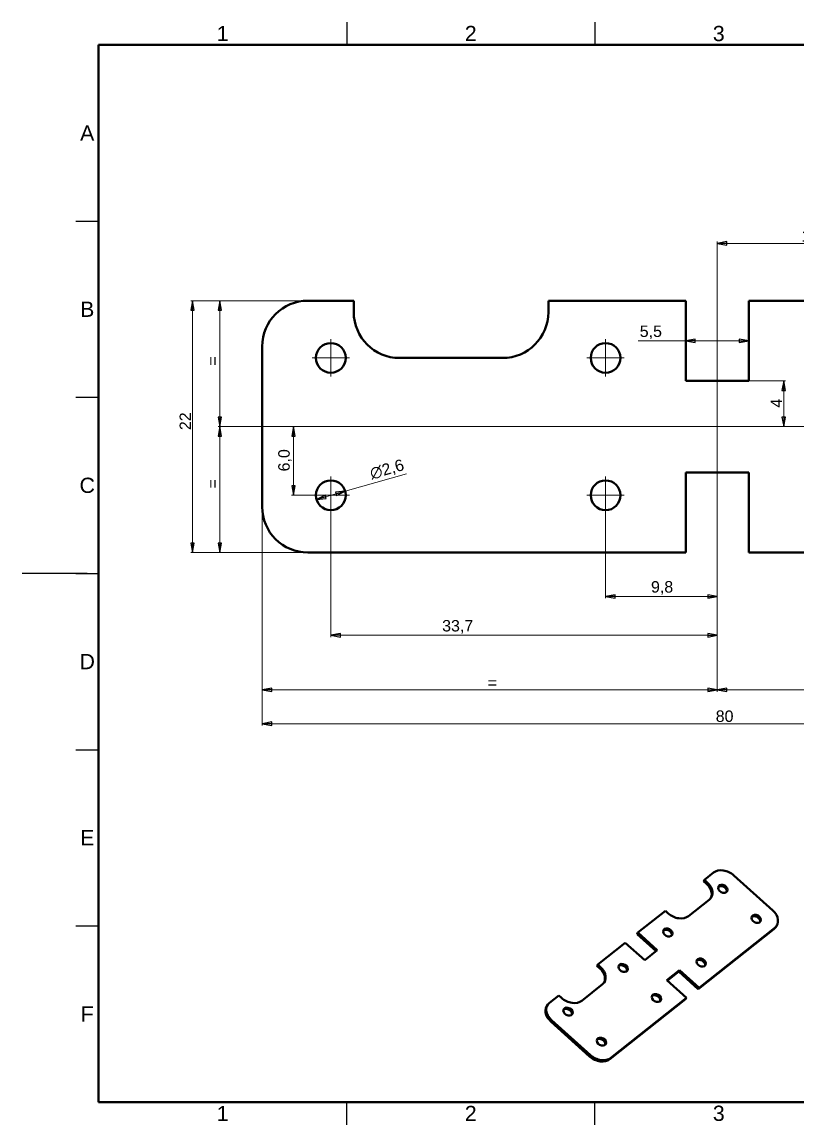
# Model space of a CAD drawing. Header units: millimetres. Extents: x 0 to 139, y 1 to 98.
# Drawn here: x 0 to 67.7, y 1.3 to 97.7 of the extents above; entities that cross this region are included whole.
import ezdxf

# ---------------------------------------------------------------- set-up
doc = ezdxf.new("R2010")
doc.units = ezdxf.units.MM
doc.header["$LTSCALE"] = 0.333333
doc.linetypes.add('CHAIN', pattern=[0.3543, 0.2362, -0.0295, 0.0591, -0.0295])
for name, color, linetype, lineweight in [('Center Mark(INTECO)', 7, 'CHAIN', 18), ('Centerline(INTECO)', 7, 'CHAIN', 18), ('Dimensions(INTECO)', 7, 'Continuous', 25), ('Sketch Geometry(INTECO)', 7, 'Continuous', 50), ('Symbols(INTECO)', 7, 'Continuous', 18)]:
    doc.layers.add(name, color=color, linetype=linetype, lineweight=lineweight)
doc.layers.add('Visible Edges(INTECO)', color=7, linetype='Continuous', lineweight=50, true_color=0x262659)
doc.styles.add('Current-ISO-INTECO', font='arial.ttf')
doc.styles.add('Current-ISO-INTECODimensionsText', font='arial.ttf')
doc.dimstyles.new('ISO - INTECO', dxfattribs={"dimscale": 0.333333, "dimtxt": 3, "dimasz": 2.5, "dimexe": 0.5, "dimexo": 0, "dimgap": 0.4, "dimtad": 1, "dimrnd": 1e-08, "dimzin": 0, "dimtxsty": 'Current-ISO-INTECODimensionsText', "dimblk": 'Filled-3', "dimcen": 0.09, "dimdle": 7, "dimclrd": 7, "dimclre": 7, "dimclrt": 7, "dimadec": 1, "dimazin": 0, "dimtfac": 0.666667, "dimtmove": 0, "dimatfit": 3, "dimfxl": 1, "dimtolj": 1, "dimlwd": 15, "dimlwe": 15, "dimarcsym": 0})

# ---------------------------------------------------------------- blocks, each defined once
blk = doc.blocks.new('Borders INTECO Okvir')
at = {"layer": 'Sketch Geometry(INTECO)', "lineweight": 25}
for p, q in [((85, 293), (85, 287)), ((150, 293), (150, 287)), ((14, 240.83), (20, 240.83)), ((14, 194.67), (20, 194.67)), ((17, 148.5), (-0.07, 148.5)), ((14, 148.5), (20, 148.5)), ((14, 102.33), (20, 102.33)), ((14, 56.17), (20, 56.17)), ((85, 4), (85, 10)), ((150, 4), (150, 10))]:
    blk.add_line(p, q, dxfattribs=at)
at = {"layer": 'Sketch Geometry(INTECO)'}
for p, q in [((410, 287), (20, 287)), ((20, 287), (20, 10)), ((20, 10), (410, 10))]:
    blk.add_line(p, q, dxfattribs=at)
at = {"layer": 'Symbols(INTECO)', "color": 7, "char_height": 4, "style": 'Current-ISO-INTECO'}
for s, insert, attachment_point in [('\\fArial|b0|i0;\\H4.0000;1', (52.5, 292), 2), ('\\fArial|b0|i0;\\H4.0000;2', (117.5, 292), 2), ('\\fArial|b0|i0;\\H4.0000;3', (182.5, 292), 2), ('\\fArial|b0|i0;\\H4.0000;A', (17, 263.92), 5), ('\\fArial|b0|i0;\\H4.0000;B', (17, 217.75), 5), ('\\fArial|b0|i0;\\H4.0000;C', (17, 171.58), 5), ('\\fArial|b0|i0;\\H4.0000;D', (17, 125.42), 5), ('\\fArial|b0|i0;\\H4.0000;E', (17, 79.25), 5), ('\\fArial|b0|i0;\\H4.0000;F', (17, 33.08), 5), ('\\fArial|b0|i0;\\H4.0000;1', (52.5, 5), 8), ('\\fArial|b0|i0;\\H4.0000;2', (117.5, 5), 8), ('\\fArial|b0|i0;\\H4.0000;3', (182.5, 5), 8)]:
    blk.add_mtext(s, dxfattribs=dict(at, insert=insert, attachment_point=attachment_point))
blk = doc.blocks.new('Filled-3')
at = {"color": 0}
for p, q in [((0, 0), (-1, 0.18)), ((-1, 0.18), (-1, -0.18)), ((-1, 0), (0, 0)), ((-1, -0.18), (0, 0))]:
    blk.add_line(p, q, dxfattribs=at)
at = {"color": 0, "flags": 128}
blk.add_lwpolyline([(-1, -0.18), (0, 0), (-1, 0.18), (-1, -0.18)], dxfattribs=at)
at = {"color": 0}
blk.add_solid([(-1, -0.18), (0, 0), (-1, 0.18), (-1, -0.18)], dxfattribs=at)
blk = doc.blocks.new('*D24')
at = {"layer": 'Defpoints', "color": 0, "linetype": 'Continuous', "transparency": 16777216}
for p in [(25.089, 62.329), (23.689, 56.329), (25.315, 56.329)]:
    blk.add_point(p, dxfattribs=at)
at = {"layer": 'Dimensions(INTECO)', "color": 7, "linetype": 'Continuous', "lineweight": 15, "transparency": 16777216}
for p, q in [((25.089, 62.329), (23.523, 62.329)), ((23.689, 61.495), (23.689, 57.162)), ((25.315, 56.329), (23.523, 56.329))]:
    blk.add_line(p, q, dxfattribs=at)
at = {"layer": 'Dimensions(INTECO)', "color": 7, "linetype": 'Continuous', "lineweight": 15, "transparency": 16777216, "xscale": 0.8333333333333333, "yscale": 0.8333333333333333, "zscale": 0.8333333333333333}
for p, rotation in [((23.689, 62.329), 90), ((23.689, 56.329), 270)]:
    blk.add_blockref('Filled-3', p, dxfattribs=dict(at, rotation=rotation))
at = {"layer": 'Dimensions(INTECO)', "color": 7, "linetype": 'Continuous', "lineweight": 18, "transparency": 16777216, "insert": (22.354, 58.417), "char_height": 1, "attachment_point": 1, "rotation": 90, "style": 'Current-ISO-INTECODimensionsText'}
blk.add_mtext('\\A1;6,0', dxfattribs=at)
blk = doc.blocks.new('*D25')
at = {"layer": 'Defpoints', "color": 0, "linetype": 'Continuous', "transparency": 16777216}
for p in [(50.949, 54.695), (60.699, 50.999), (50.949, 47.499)]:
    blk.add_point(p, dxfattribs=at)
at = {"layer": 'Dimensions(INTECO)', "color": 7, "linetype": 'Continuous', "lineweight": 15, "transparency": 16777216}
for p, q in [((50.949, 54.695), (50.949, 47.332)), ((60.699, 50.999), (60.699, 47.332)), ((59.865, 47.499), (51.782, 47.499))]:
    blk.add_line(p, q, dxfattribs=at)
at = {"layer": 'Dimensions(INTECO)', "color": 7, "linetype": 'Continuous', "lineweight": 15, "transparency": 16777216, "xscale": 0.8333333333333333, "yscale": 0.8333333333333333, "zscale": 0.8333333333333333, "rotation": 180}
blk.add_blockref('Filled-3', (50.949, 47.499), dxfattribs=at)
at = {"layer": 'Dimensions(INTECO)', "color": 7, "linetype": 'Continuous', "lineweight": 15, "transparency": 16777216, "xscale": 0.8333333333333333, "yscale": 0.8333333333333333, "zscale": 0.8333333333333333}
blk.add_blockref('Filled-3', (60.699, 47.499), dxfattribs=at)
at = {"layer": 'Dimensions(INTECO)', "color": 7, "linetype": 'Continuous', "lineweight": 18, "transparency": 16777216, "insert": (54.912, 48.834), "char_height": 1, "attachment_point": 1, "style": 'Current-ISO-INTECODimensionsText'}
blk.add_mtext('\\A1;9,8', dxfattribs=at)
blk = doc.blocks.new('*D26')
at = {"layer": 'Defpoints', "color": 0, "linetype": 'Continuous', "transparency": 16777216}
for p in [(26.949, 54.695), (60.699, 50.999), (26.949, 44.101)]:
    blk.add_point(p, dxfattribs=at)
at = {"layer": 'Dimensions(INTECO)', "color": 7, "linetype": 'Continuous', "lineweight": 15, "transparency": 16777216}
for p, q in [((26.949, 54.695), (26.949, 43.934)), ((60.699, 50.999), (60.699, 43.934)), ((59.865, 44.101), (27.782, 44.101))]:
    blk.add_line(p, q, dxfattribs=at)
at = {"layer": 'Dimensions(INTECO)', "color": 7, "linetype": 'Continuous', "lineweight": 15, "transparency": 16777216, "xscale": 0.8333333333333333, "yscale": 0.8333333333333333, "zscale": 0.8333333333333333, "rotation": 180}
blk.add_blockref('Filled-3', (26.949, 44.101), dxfattribs=at)
at = {"layer": 'Dimensions(INTECO)', "color": 7, "linetype": 'Continuous', "lineweight": 15, "transparency": 16777216, "xscale": 0.8333333333333333, "yscale": 0.8333333333333333, "zscale": 0.8333333333333333}
blk.add_blockref('Filled-3', (60.699, 44.101), dxfattribs=at)
at = {"layer": 'Dimensions(INTECO)', "color": 7, "linetype": 'Continuous', "lineweight": 18, "transparency": 16777216, "insert": (36.669, 45.436), "char_height": 1, "attachment_point": 1, "style": 'Current-ISO-INTECODimensionsText'}
blk.add_mtext('\\A1;33,7', dxfattribs=at)
blk = doc.blocks.new('*D27')
at = {"layer": 'Defpoints', "color": 0, "linetype": 'Continuous', "transparency": 16777216}
for p in [(25.699, 55.972), (28.199, 56.686)]:
    blk.add_point(p, dxfattribs=at)
at = {"layer": 'Dimensions(INTECO)', "color": 7, "linetype": 'Continuous', "lineweight": 15, "transparency": 16777216}
for p, q in [((28.199, 56.686), (33.55, 58.214)), ((26.5, 56.201), (27.397, 56.457))]:
    blk.add_line(p, q, dxfattribs=at)
at = {"layer": 'Dimensions(INTECO)', "color": 7, "linetype": 'Continuous', "lineweight": 15, "transparency": 16777216, "xscale": 0.8333333333333333, "yscale": 0.8333333333333333, "zscale": 0.8333333333333333}
for p, rotation in [((25.699, 55.972), 195.9356620527783), ((28.199, 56.686), 15.9356620527783)]:
    blk.add_blockref('Filled-3', p, dxfattribs=dict(at, rotation=rotation))
at = {"layer": 'Dimensions(INTECO)', "color": 7, "linetype": 'Continuous', "lineweight": 18, "transparency": 16777216, "insert": (30.25, 58.694), "char_height": 1, "attachment_point": 1, "rotation": 15.93566, "style": 'Current-ISO-INTECODimensionsText'}
blk.add_mtext('\\A1;∅2,6', dxfattribs=at)
blk = doc.blocks.new('*D28')
at = {"layer": 'Defpoints', "color": 0, "linetype": 'Continuous', "transparency": 16777216}
for p in [(57.949, 73.329), (63.449, 73.329), (63.449, 69.829)]:
    blk.add_point(p, dxfattribs=at)
at = {"layer": 'Dimensions(INTECO)', "color": 7, "linetype": 'Continuous', "lineweight": 15, "transparency": 16777216}
for p, q in [((57.949, 69.829), (53.797, 69.829)), ((62.615, 69.829), (58.782, 69.829))]:
    blk.add_line(p, q, dxfattribs=at)
at = {"layer": 'Dimensions(INTECO)', "color": 7, "linetype": 'Continuous', "lineweight": 15, "transparency": 16777216, "xscale": 0.8333333333333333, "yscale": 0.8333333333333333, "zscale": 0.8333333333333333, "rotation": 180}
blk.add_blockref('Filled-3', (57.949, 69.829), dxfattribs=at)
at = {"layer": 'Dimensions(INTECO)', "color": 7, "linetype": 'Continuous', "lineweight": 15, "transparency": 16777216, "xscale": 0.8333333333333333, "yscale": 0.8333333333333333, "zscale": 0.8333333333333333}
blk.add_blockref('Filled-3', (63.449, 69.829), dxfattribs=at)
at = {"layer": 'Dimensions(INTECO)', "color": 7, "linetype": 'Continuous', "lineweight": 18, "transparency": 16777216, "insert": (53.931, 71.16), "char_height": 1, "attachment_point": 1, "style": 'Current-ISO-INTECODimensionsText'}
blk.add_mtext('\\A1;5,5', dxfattribs=at)
blk = doc.blocks.new('*D29')
at = {"layer": 'Defpoints', "color": 0, "linetype": 'Continuous', "transparency": 16777216}
for p in [(63.449, 66.329), (66.504, 66.329), (59.807, 62.329)]:
    blk.add_point(p, dxfattribs=at)
at = {"layer": 'Dimensions(INTECO)', "color": 7, "linetype": 'Continuous', "lineweight": 15, "transparency": 16777216}
for p, q in [((63.449, 66.329), (66.671, 66.329)), ((66.504, 63.162), (66.504, 65.495))]:
    blk.add_line(p, q, dxfattribs=at)
at = {"layer": 'Dimensions(INTECO)', "color": 7, "linetype": 'Continuous', "lineweight": 15, "transparency": 16777216, "xscale": 0.8333333333333333, "yscale": 0.8333333333333333, "zscale": 0.8333333333333333}
for p, rotation in [((66.504, 66.329), 90), ((66.504, 62.329), 270)]:
    blk.add_blockref('Filled-3', p, dxfattribs=dict(at, rotation=rotation))
at = {"layer": 'Dimensions(INTECO)', "color": 7, "linetype": 'Continuous', "lineweight": 18, "transparency": 16777216, "insert": (65.371, 63.983), "char_height": 1, "attachment_point": 1, "rotation": 90, "style": 'Current-ISO-INTECODimensionsText'}
blk.add_mtext('\\A1;4', dxfattribs=at)
blk = doc.blocks.new('*D31')
at = {"layer": 'Defpoints', "color": 0, "linetype": 'Continuous', "transparency": 16777216}
for p in [(75.449, 78.335), (75.449, 73.329), (60.699, 72.716)]:
    blk.add_point(p, dxfattribs=at)
at = {"layer": 'Dimensions(INTECO)', "color": 7, "linetype": 'Continuous', "lineweight": 15, "transparency": 16777216}
for p, q in [((60.699, 72.716), (60.699, 78.502)), ((61.532, 78.335), (74.615, 78.335)), ((75.449, 73.329), (75.449, 78.502))]:
    blk.add_line(p, q, dxfattribs=at)
at = {"layer": 'Dimensions(INTECO)', "color": 7, "linetype": 'Continuous', "lineweight": 15, "transparency": 16777216, "xscale": 0.8333333333333333, "yscale": 0.8333333333333333, "zscale": 0.8333333333333333, "rotation": 180}
blk.add_blockref('Filled-3', (60.699, 78.335), dxfattribs=at)
at = {"layer": 'Dimensions(INTECO)', "color": 7, "linetype": 'Continuous', "lineweight": 15, "transparency": 16777216, "xscale": 0.8333333333333333, "yscale": 0.8333333333333333, "zscale": 0.8333333333333333}
blk.add_blockref('Filled-3', (75.449, 78.335), dxfattribs=at)
at = {"layer": 'Dimensions(INTECO)', "color": 7, "linetype": 'Continuous', "lineweight": 18, "transparency": 16777216, "insert": (68.066, 79.49), "char_height": 1, "attachment_point": 1, "style": 'Current-ISO-INTECODimensionsText'}
blk.add_mtext('\\A1;15', dxfattribs=at)
blk = doc.blocks.new('*D34')
at = {"layer": 'Defpoints', "color": 0, "linetype": 'Continuous', "transparency": 16777216}
for p in [(20.949, 55.329), (60.699, 50.999), (20.949, 39.332)]:
    blk.add_point(p, dxfattribs=at)
at = {"layer": 'Dimensions(INTECO)', "color": 7, "linetype": 'Continuous', "lineweight": 15, "transparency": 16777216}
for p, q in [((20.949, 55.329), (20.949, 39.165)), ((60.699, 50.999), (60.699, 39.165)), ((59.865, 39.332), (21.782, 39.332))]:
    blk.add_line(p, q, dxfattribs=at)
at = {"layer": 'Dimensions(INTECO)', "color": 7, "linetype": 'Continuous', "lineweight": 15, "transparency": 16777216, "xscale": 0.8333333333333333, "yscale": 0.8333333333333333, "zscale": 0.8333333333333333, "rotation": 180}
blk.add_blockref('Filled-3', (20.949, 39.332), dxfattribs=at)
at = {"layer": 'Dimensions(INTECO)', "color": 7, "linetype": 'Continuous', "lineweight": 15, "transparency": 16777216, "xscale": 0.8333333333333333, "yscale": 0.8333333333333333, "zscale": 0.8333333333333333}
blk.add_blockref('Filled-3', (60.699, 39.332), dxfattribs=at)
at = {"layer": 'Dimensions(INTECO)', "color": 7, "linetype": 'Continuous', "lineweight": 18, "transparency": 16777216, "insert": (40.261, 40.465), "char_height": 1, "attachment_point": 1, "style": 'Current-ISO-INTECODimensionsText'}
blk.add_mtext('\\A1; \\fArial|b0|i0;\\H1.0000;=', dxfattribs=at)
blk = doc.blocks.new('*D35')
at = {"layer": 'Defpoints', "color": 0, "linetype": 'Continuous', "transparency": 16777216}
for p in [(100.449, 55.329), (60.699, 50.999), (100.449, 39.332)]:
    blk.add_point(p, dxfattribs=at)
at = {"layer": 'Dimensions(INTECO)', "color": 7, "linetype": 'Continuous', "lineweight": 15, "transparency": 16777216}
for p, q in [((100.449, 55.329), (100.449, 39.165)), ((60.699, 50.999), (60.699, 39.165)), ((61.532, 39.332), (99.615, 39.332))]:
    blk.add_line(p, q, dxfattribs=at)
at = {"layer": 'Dimensions(INTECO)', "color": 7, "linetype": 'Continuous', "lineweight": 15, "transparency": 16777216, "xscale": 0.8333333333333333, "yscale": 0.8333333333333333, "zscale": 0.8333333333333333, "rotation": 180}
blk.add_blockref('Filled-3', (60.699, 39.332), dxfattribs=at)
at = {"layer": 'Dimensions(INTECO)', "color": 7, "linetype": 'Continuous', "lineweight": 15, "transparency": 16777216, "xscale": 0.8333333333333333, "yscale": 0.8333333333333333, "zscale": 0.8333333333333333}
blk.add_blockref('Filled-3', (100.449, 39.332), dxfattribs=at)
at = {"layer": 'Dimensions(INTECO)', "color": 7, "linetype": 'Continuous', "lineweight": 18, "transparency": 16777216, "insert": (80.011, 40.465), "char_height": 1, "attachment_point": 1, "style": 'Current-ISO-INTECODimensionsText'}
blk.add_mtext('\\A1; \\fArial|b0|i0;\\H1.0000;=', dxfattribs=at)
blk = doc.blocks.new('*D36')
at = {"layer": 'Defpoints', "color": 0, "linetype": 'Continuous', "transparency": 16777216}
for p in [(20.949, 55.329), (100.449, 55.329), (100.449, 36.382)]:
    blk.add_point(p, dxfattribs=at)
at = {"layer": 'Dimensions(INTECO)', "color": 7, "linetype": 'Continuous', "lineweight": 15, "transparency": 16777216}
for p, q in [((20.949, 55.329), (20.949, 36.215)), ((100.449, 55.329), (100.449, 36.215)), ((21.782, 36.382), (99.615, 36.382))]:
    blk.add_line(p, q, dxfattribs=at)
at = {"layer": 'Dimensions(INTECO)', "color": 7, "linetype": 'Continuous', "lineweight": 15, "transparency": 16777216, "xscale": 0.8333333333333333, "yscale": 0.8333333333333333, "zscale": 0.8333333333333333, "rotation": 180}
blk.add_blockref('Filled-3', (20.949, 36.382), dxfattribs=at)
at = {"layer": 'Dimensions(INTECO)', "color": 7, "linetype": 'Continuous', "lineweight": 15, "transparency": 16777216, "xscale": 0.8333333333333333, "yscale": 0.8333333333333333, "zscale": 0.8333333333333333}
blk.add_blockref('Filled-3', (100.449, 36.382), dxfattribs=at)
at = {"layer": 'Dimensions(INTECO)', "color": 7, "linetype": 'Continuous', "lineweight": 18, "transparency": 16777216, "insert": (60.566, 37.536), "char_height": 1, "attachment_point": 1, "style": 'Current-ISO-INTECODimensionsText'}
blk.add_mtext('\\A1;80', dxfattribs=at)
blk = doc.blocks.new('*D38')
at = {"layer": 'Defpoints', "color": 0, "linetype": 'Continuous', "transparency": 16777216}
for p in [(17.26, 73.329), (24.949, 73.329), (25.089, 62.329)]:
    blk.add_point(p, dxfattribs=at)
at = {"layer": 'Dimensions(INTECO)', "color": 7, "linetype": 'Continuous', "lineweight": 15, "transparency": 16777216}
for p, q in [((24.949, 73.329), (17.094, 73.329)), ((17.26, 63.162), (17.26, 72.495)), ((25.089, 62.329), (17.094, 62.329))]:
    blk.add_line(p, q, dxfattribs=at)
at = {"layer": 'Dimensions(INTECO)', "color": 7, "linetype": 'Continuous', "lineweight": 15, "transparency": 16777216, "xscale": 0.8333333333333333, "yscale": 0.8333333333333333, "zscale": 0.8333333333333333}
for p, rotation in [((17.26, 73.329), 90), ((17.26, 62.329), 270)]:
    blk.add_blockref('Filled-3', p, dxfattribs=dict(at, rotation=rotation))
at = {"layer": 'Dimensions(INTECO)', "color": 7, "linetype": 'Continuous', "lineweight": 18, "transparency": 16777216, "insert": (16.127, 67.266), "char_height": 1, "attachment_point": 1, "rotation": 90, "style": 'Current-ISO-INTECODimensionsText'}
blk.add_mtext('\\A1; \\fArial|b0|i0;\\H1.0000;=', dxfattribs=at)
blk = doc.blocks.new('*D39')
at = {"layer": 'Defpoints', "color": 0, "linetype": 'Continuous', "transparency": 16777216}
for p in [(25.089, 62.329), (17.259, 51.329), (24.949, 51.329)]:
    blk.add_point(p, dxfattribs=at)
at = {"layer": 'Dimensions(INTECO)', "color": 7, "linetype": 'Continuous', "lineweight": 15, "transparency": 16777216}
for p, q in [((25.089, 62.329), (17.092, 62.329)), ((17.259, 61.495), (17.259, 52.162)), ((24.949, 51.329), (17.092, 51.329))]:
    blk.add_line(p, q, dxfattribs=at)
at = {"layer": 'Dimensions(INTECO)', "color": 7, "linetype": 'Continuous', "lineweight": 15, "transparency": 16777216, "xscale": 0.8333333333333333, "yscale": 0.8333333333333333, "zscale": 0.8333333333333333}
for p, rotation in [((17.259, 62.329), 90), ((17.259, 51.329), 270)]:
    blk.add_blockref('Filled-3', p, dxfattribs=dict(at, rotation=rotation))
at = {"layer": 'Dimensions(INTECO)', "color": 7, "linetype": 'Continuous', "lineweight": 18, "transparency": 16777216, "insert": (16.125, 56.54), "char_height": 1, "attachment_point": 1, "rotation": 90, "style": 'Current-ISO-INTECODimensionsText'}
blk.add_mtext('\\A1; \\fArial|b0|i0;\\H1.0000;=', dxfattribs=at)
blk = doc.blocks.new('*D40')
at = {"layer": 'Defpoints', "color": 0, "linetype": 'Continuous', "transparency": 16777216}
for p in [(24.949, 73.329), (14.872, 51.329), (24.949, 51.329)]:
    blk.add_point(p, dxfattribs=at)
at = {"layer": 'Dimensions(INTECO)', "color": 7, "linetype": 'Continuous', "lineweight": 15, "transparency": 16777216}
for p, q in [((24.949, 73.329), (14.705, 73.329)), ((14.872, 72.495), (14.872, 52.162)), ((24.949, 51.329), (14.705, 51.329))]:
    blk.add_line(p, q, dxfattribs=at)
at = {"layer": 'Dimensions(INTECO)', "color": 7, "linetype": 'Continuous', "lineweight": 15, "transparency": 16777216, "xscale": 0.8333333333333333, "yscale": 0.8333333333333333, "zscale": 0.8333333333333333}
for p, rotation in [((14.872, 73.329), 90), ((14.872, 51.329), 270)]:
    blk.add_blockref('Filled-3', p, dxfattribs=dict(at, rotation=rotation))
at = {"layer": 'Dimensions(INTECO)', "color": 7, "linetype": 'Continuous', "lineweight": 18, "transparency": 16777216, "insert": (13.734, 62.022), "char_height": 1, "attachment_point": 1, "rotation": 90, "style": 'Current-ISO-INTECODimensionsText'}
blk.add_mtext('\\A1;22', dxfattribs=at)

msp = doc.modelspace()

# ---------------------------------------------------------------- linework, layer by layer
at = {"layer": 'Center Mark(INTECO)', "linetype": 'Continuous'}
for p, q in [((26.949, 69.962), (26.949, 66.695)), ((50.949, 69.962), (50.949, 66.695)), ((28.582, 68.329), (25.315, 68.329)), ((52.582, 68.329), (49.315, 68.329)), ((26.949, 57.962), (26.949, 54.695)), ((50.949, 57.962), (50.949, 54.695)), ((28.582, 56.329), (25.315, 56.329)), ((52.582, 56.329), (49.315, 56.329))]:
    msp.add_line(p, q, dxfattribs=at)
at = {"layer": 'Centerline(INTECO)', "linetype": 'Continuous'}
for p, q in [((60.699, 50.999), (60.699, 72.716)), ((102.492, 62.329), (25.089, 62.329))]:
    msp.add_line(p, q, dxfattribs=at)
at = {"layer": 'Visible Edges(INTECO)'}
for p, q in [((28.949, 73.329), (24.949, 73.329)), ((28.949, 73.329), (28.949, 72.329)), ((45.949, 72.329), (45.949, 73.329)), ((57.949, 73.329), (45.949, 73.329)), ((57.949, 73.329), (57.949, 66.329)), ((75.449, 73.329), (63.449, 73.329)), ((63.449, 73.329), (63.449, 66.329)), ((20.949, 55.329), (20.949, 69.329)), ((32.949, 68.329), (41.949, 68.329)), ((63.449, 66.329), (57.949, 66.329)), ((57.949, 58.329), (57.949, 51.329)), ((63.449, 58.329), (57.949, 58.329)), ((63.449, 58.329), (63.449, 51.329)), ((24.949, 51.329), (57.949, 51.329)), ((63.449, 51.329), (96.449, 51.329)), ((60.38, 23.372), (59.578, 22.736)), ((65.553, 20.067), (62.153, 23.132)), ((59.578, 22.736), (59.513, 22.619)), ((59.755, 22.4), (59.513, 22.619)), ((59.578, 22.736), (59.821, 22.517)), ((59.991, 21.006), (58.187, 19.576)), ((56.171, 20.035), (53.766, 18.128)), ((56.414, 19.816), (56.171, 20.035)), ((65.657, 18.439), (59.043, 13.196)), ((59.109, 13.312), (65.723, 18.556)), ((65.914, 18.779), (65.848, 18.662)), ((53.7, 18.011), (53.766, 18.128)), ((55.362, 16.513), (53.7, 18.011)), ((53.766, 18.128), (55.466, 16.596)), ((52.663, 17.254), (50.258, 15.347)), ((52.663, 17.254), (54.363, 15.722)), ((55.466, 16.596), (54.363, 15.722)), ((50.258, 15.347), (50.193, 15.23)), ((50.193, 15.23), (50.436, 15.011)), ((50.501, 15.128), (50.258, 15.347)), ((57.409, 14.845), (56.306, 13.971)), ((56.344, 13.936), (57.343, 14.728)), ((57.409, 14.845), (57.343, 14.728)), ((59.043, 13.196), (57.343, 14.728)), ((57.409, 14.845), (59.109, 13.312)), ((48.867, 12.187), (50.671, 13.617)), ((56.306, 13.971), (58.006, 12.439)), ((46.851, 12.646), (46.049, 12.01)), ((46.851, 12.646), (47.094, 12.427)), ((59.043, 13.196), (59.109, 13.312)), ((45.858, 11.787), (45.792, 11.67)), ((57.941, 12.322), (51.326, 7.078)), ((51.392, 7.195), (58.006, 12.439)), ((57.941, 12.322), (58.006, 12.439)), ((49.553, 7.318), (46.153, 10.382)), ((49.619, 7.435), (46.219, 10.499))]:
    msp.add_line(p, q, dxfattribs=at)
for centre in [(26.949, 68.329), (50.949, 68.329), (26.949, 56.329), (50.949, 56.329)]:
    msp.add_circle(centre, 1.3, dxfattribs=at)
for centre, start, end in [((24.949, 69.329), 90, 180), ((32.949, 72.329), 180, 270), ((41.949, 72.329), 270, 0), ((24.949, 55.329), 180, 270)]:
    msp.add_arc(centre, 4, start, end, dxfattribs=at)
for centre, major_axis, start_param, end_param in [((61.351, 22.496), (-1.163, 0.653), 4.417196, 5.987993), ((58.954, 21.765), (1.163, -0.653), 0.067786, 1.275604), ((59.019, 21.882), (1.163, -0.653), 5.987993, 7.558789), ((61.128, 21.843), (0.378, -0.212), 0.20995, 2.931642), ((57.215, 20.451), (1.163, -0.653), 4.417196, 5.987993), ((64.042, 19.216), (0.378, -0.212), 0.20995, 2.931642), ((64.751, 19.432), (1.163, -0.653), 5.987993, 7.558789), ((56.317, 18.029), (0.378, -0.212), 0.20995, 2.931642), ((64.686, 19.315), (1.163, -0.653), 5.987993, 6.283185), ((59.232, 15.402), (0.378, -0.212), 0.20995, 2.931642), ((49.634, 14.376), (1.163, -0.653), 0.067786, 1.275604), ((49.699, 14.493), (1.163, -0.653), 5.987993, 7.558789), ((52.409, 14.93), (-0.378, 0.212), 3.351543, 6.073235), ((55.323, 12.304), (-0.378, 0.212), 3.351543, 6.073235), ((46.955, 11.018), (-1.163, 0.653), 0, 1.275604), ((47.021, 11.135), (-1.163, 0.653), 5.987993, 7.558789), ((47.896, 13.062), (1.163, -0.653), 4.417196, 5.987993), ((47.599, 11.117), (-0.378, 0.212), 3.351543, 6.073235), ((50.513, 8.49), (-0.378, 0.212), 3.351543, 6.073235), ((50.355, 7.953), (1.163, -0.653), 4.417196, 5.987993), ((50.421, 8.07), (1.163, -0.653), 4.417196, 5.987993)]:
    msp.add_ellipse(centre, major_axis=major_axis, ratio=0.742143, start_param=start_param, end_param=end_param, dxfattribs=at)
for centre in [(61.193, 21.96), (64.108, 19.333), (56.383, 18.146), (52.475, 15.047), (59.297, 15.519), (55.389, 12.421), (47.664, 11.234), (50.579, 8.607)]:
    msp.add_ellipse(centre, major_axis=(0.378, -0.212), ratio=0.742143, dxfattribs=at)

# ---------------------------------------------------------------- block references
at = {"xscale": 0.3333333333333333, "yscale": 0.3333333333333333, "zscale": 0.3333333333333333}
msp.add_blockref('Borders INTECO Okvir', (0, 0), dxfattribs=at)

# ---------------------------------------------------------------- dimensions: what is measured, and where the dimension line sits
at = {"layer": 'Dimensions(INTECO)', "color": 7, "linetype": 'Continuous', "lineweight": 18}
for base, p1, p2, override, picture, middle in [((75.449, 78.335), (60.699, 72.716), (75.449, 73.329), {"dimgap": 0.4, "dimdec": 0, "dimtol": 0, "dimlim": 0, "dimtp": 0, "dimtm": 0, "dimtdec": 0, "dimtofl": 0, "dimatfit": 1}, '*D31', (68.739, 78.335)), ((100.44865221, 36.381661545), (20.94865221, 55.328802413), (100.44865221, 55.328802413), {"dimgap": 0.4, "dimdec": 0, "dimtol": 0, "dimlim": 0, "dimtp": 0, "dimtm": 0, "dimtdec": 0, "dimtofl": 0, "dimatfit": 1}, '*D36', (61.280860813, 36.381661545)), ((26.94865221, 44.100679072), (60.69865221, 50.998607554), (26.94865221, 54.69546908), {"dimgap": 0.4, "dimdec": 1, "dimtol": 0, "dimlim": 0, "dimtp": 0, "dimtm": 0, "dimtdec": 1, "dimtofl": 0, "dimatfit": 1}, '*D26', (37.967661298, 44.100679072)), ((50.94865221, 47.498607554), (60.69865221, 50.998607554), (50.94865221, 54.69546908), {"dimgap": 0.4, "dimdec": 1, "dimtol": 0, "dimlim": 0, "dimtp": 0, "dimtm": 0, "dimtdec": 1, "dimtofl": 0, "dimatfit": 1}, '*D25', (55.82365221, 47.498607554))]:
    dim = msp.add_linear_dim(base=base, p1=p1, p2=p2, dimstyle='ISO - INTECO', override=override, dxfattribs=at)
    dim.commit()
    dim.dimension.update_dxf_attribs({"geometry": picture, "text_midpoint": middle, "dimtype": 160})
for base, p1, p2, angle, override, picture, middle in [((14.872, 51.329), (24.949, 73.329), (24.949, 51.329), 270, {"dimgap": 0.4, "dimdec": 0, "dimtol": 0, "dimlim": 0, "dimtp": 0, "dimtm": 0, "dimtdec": 0, "dimtofl": 0, "dimatfit": 1}, '*D40', (14.872, 62.742)), ((63.449, 69.829), (57.949, 73.329), (63.449, 73.329), 180, {"dimgap": 0.4, "dimdec": 1, "dimse1": 1, "dimse2": 1, "dimtol": 0, "dimlim": 0, "dimtp": 0, "dimtm": 0, "dimtdec": 1, "dimtofl": 0, "dimatfit": 2}, '*D28', (54.845, 69.829)), ((66.504, 66.329), (59.807, 62.329), (63.449, 66.329), 90, {"dimgap": 0.4, "dimdec": 0, "dimse1": 1, "dimtol": 0, "dimlim": 0, "dimtp": 0, "dimtm": 0, "dimtdec": 0, "dimtofl": 0, "dimatfit": 1}, '*D29', (66.504, 64.329)), ((23.689, 56.329), (25.089, 62.329), (25.315, 56.329), 90, {"dimgap": 0.4, "dimdec": 1, "dimtol": 0, "dimlim": 0, "dimtp": 0, "dimtm": 0, "dimtdec": 1, "dimtofl": 0, "dimatfit": 1}, '*D24', (23.689, 59.329))]:
    dim = msp.add_linear_dim(base=base, p1=p1, p2=p2, angle=angle, dimstyle='ISO - INTECO', override=override, dxfattribs=at)
    dim.commit()
    dim.dimension.update_dxf_attribs({"geometry": picture, "text_midpoint": middle, "dimtype": 160})
for base, p2, picture, middle in [((17.26, 73.329), (24.949, 73.329), '*D38', (17.26, 67.829)), ((17.259, 51.329), (24.949, 51.329), '*D39', (17.259, 57.103))]:
    dim = msp.add_linear_dim(base=base, p1=(25.089, 62.329), p2=p2, angle=90, text=' \\fArial|b0|i0;\\H1.0000;=', dimstyle='ISO - INTECO', override={"dimgap": 0.4, "dimdec": 2, "dimtol": 0, "dimlim": 0, "dimtp": 0, "dimtm": 0, "dimtdec": 2, "dimtofl": 0, "dimatfit": 1}, dxfattribs=at)
    dim.commit()
    dim.dimension.update_dxf_attribs({"geometry": picture, "text_midpoint": middle, "dimtype": 160})
dim = msp.add_diameter_dim_2p(p1=(25.699, 55.972), p2=(28.199, 56.686), dimstyle='ISO - INTECO', override={"dimgap": 0.4, "dimdec": 1, "dimlfac": 1, "dimtol": 0, "dimlim": 0, "dimtp": 0, "dimtm": 0, "dimtdec": 1, "dimatfit": 2}, dxfattribs=at)
dim.commit()
dim.dimension.update_dxf_attribs({"geometry": '*D27', "text_midpoint": (32.023, 57.778), "dimtype": 163})
for base, p2, picture, middle in [((20.949, 39.332), (20.949, 55.329), '*D34', (40.824, 39.332)), ((100.449, 39.332), (100.449, 55.329), '*D35', (80.574, 39.332))]:
    dim = msp.add_linear_dim(base=base, p1=(60.699, 50.999), p2=p2, text=' \\fArial|b0|i0;\\H1.0000;=', dimstyle='ISO - INTECO', override={"dimgap": 0.4, "dimdec": 2, "dimtol": 0, "dimlim": 0, "dimtp": 0, "dimtm": 0, "dimtdec": 2, "dimtofl": 0, "dimatfit": 1}, dxfattribs=at)
    dim.commit()
    dim.dimension.update_dxf_attribs({"geometry": picture, "text_midpoint": middle, "dimtype": 160})

doc.saveas('drawing.dxf')
